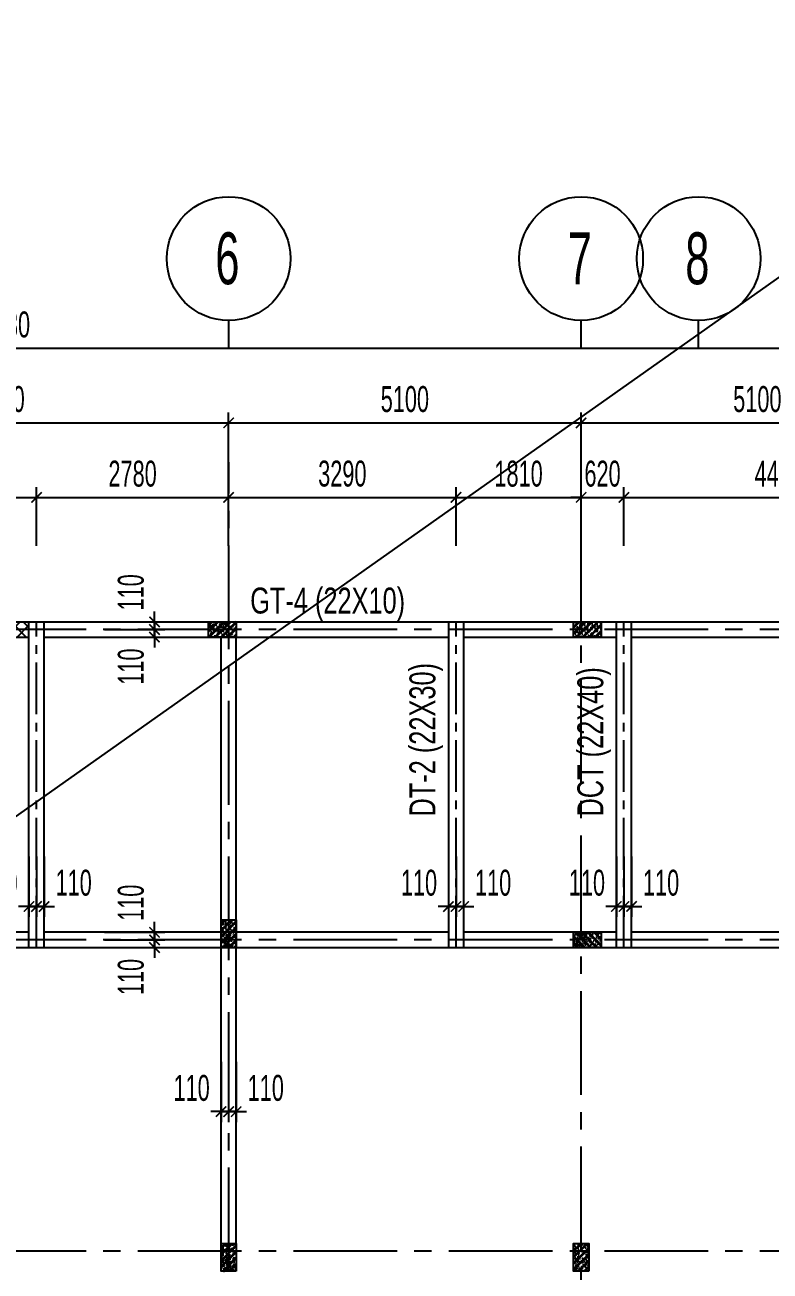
# Model space of a CAD drawing. Header units: millimetres. Extents: x 71 to 1994474, y -338610 to 1053.
# Drawn here: x 1914140 to 1924922, y -313024 to -294999 of the extents above; entities that cross this region are included whole.
import ezdxf
from ezdxf.enums import TextEntityAlignment as Align

# ---------------------------------------------------------------- set-up
doc = ezdxf.new("R2010")
doc.units = ezdxf.units.MM
doc.header["$LTSCALE"] = 1000
doc.header["$MEASUREMENT"] = 0
doc.header["$PDMODE"] = 3
doc.linetypes.add('CENTER2', pattern=[1.125, 0.75, -0.125, 0.125, -0.125])
doc.layers.get('0').update_dxf_attribs({"linetype": 'CONTINUOUS'})
doc.layers.get('Defpoints').update_dxf_attribs({"linetype": 'CONTINUOUS'})
for name, color, linetype in [('CDC.01.AXIS', 160, 'CENTER2'), ('CDC.02.DIM', 1, 'CONTINUOUS'), ('CDC.03.BORDER', 3, 'CONTINUOUS'), ('CDC.05.STEEL', 4, 'CONTINUOUS'), ('CDC.06.TEXT', 2, 'CONTINUOUS'), ('CDC.09.COLUMN', 4, 'CONTINUOUS'), ('CDC.10.HATCH', 163, 'CONTINUOUS'), ('KCS_CHI', 1, 'CONTINUOUS')]:
    doc.layers.add(name, color=color, linetype=linetype)
doc.layers.add('KCS_Plotter', color=11, linetype='CONTINUOUS', plot=False)
doc.styles.add('ARIAL', font='arial.ttf', dxfattribs={"width": 0.6})
doc.dimstyles.new('150', dxfattribs={"dimscale": 150, "dimtxt": 2.5, "dimasz": 1, "dimexe": 1, "dimexo": 0, "dimgap": 1, "dimtad": 1, "dimdec": 0, "dimdsep": 46, "dimtxsty": 'ARIAL', "dimblk": 'ARCHTICK', "dimcen": 1, "dimdle": 1, "dimclrd": 1, "dimclre": 1, "dimclrt": 2, "dimadec": 0, "dimazin": 0, "dimtfac": 0.00072, "dimtdec": 0, "dimtix": 1, "dimtmove": 2, "dimatfit": 3, "dimldrblk": 'ARCHTICK', "dimfxl": 1, "dimtolj": 1, "dimarcsym": 0})
pattern_1 = [(140, (-207.67, 121.95), (9.4128202, 107.5890274), [11.25, -123.75]), (85, (-207.67, 121.95), (-112.82882, -20.8127), [9, -99]), (190.4514, (-206.89, 130.92), (-103.4159313, 86.776407), [9.5610285, -105.171317]), (136.1842, (-237.67, 121.95), (24.827852, 160.086157), [16.875, -185.625]), (186.6356, (-235.6, 135.29), (-146.117681, 140.199406), [14.341543, -157.75695]), (81.1842, (-237.67, 121.95), (-146.11779, 140.199292), [13.5, -148.5]), (111, (-230.17, 136.95), (60.3928336, 89.536058), [11.25, -123.75]), (316, (-230.17, 136.95), (54.8309714, 100.7823184), [9, -99]), (161.4514, (-225.14, 144.41), (-48.3795745, 126.0333943), [9.5610285, -105.171317]), (157.5, (-207.673, 121.95), (-44.1561693, -23.3874275), [0, -97.8, 0, -100.5, 0, -99.375]), (94.5, (-207.673, 121.95), (-57.0154783, 42.5026386), [0, -57.3, 0, -95.55, 0, -37.875]), (57.5, (-207.673, 88.5), (3.3832308, 80.0733654), [0, -37.5, 0, -117, 0, -155.25]), (47.5, (-207.67, 73.5), (-15.0157473, 87.4779254), [0, -48.75, 0, -77.7, 0, -110.25]), (45, (-207.673, 121.95), (-45.0780573, 45.0780573), []), (45, (-226.05, 121.95), (-45.0780573, 45.0780573), [])]

# ---------------------------------------------------------------- blocks, each defined once
blk = doc.blocks.new('_ARCHTICK')
at = {"color": 0, "linetype": 'ByBlock', "const_width": 0.15}
blk.add_lwpolyline([(-0.5, -0.5), (0.5, 0.5)], dxfattribs=at)
blk = doc.blocks.new('*D106')
at = {"layer": 'CDC.02.DIM', "color": 1, "lineweight": -2, "transparency": 16777216}
for p, q in [((1890088, -302392), (1890088, -299526)), ((1937468, -302392), (1937468, -299526)), ((1889938, -299676), (1937618, -299676))]:
    blk.add_line(p, q, dxfattribs=at)
at = {"layer": 'Defpoints', "color": 0, "transparency": 16777216}
for p in [(1937468, -299676), (1890088, -302392), (1937468, -302392)]:
    blk.add_point(p, dxfattribs=at)
at = {"layer": 'CDC.02.DIM', "color": 1, "lineweight": -2, "transparency": 16777216, "xscale": 150, "yscale": 150, "zscale": 150, "rotation": 180}
blk.add_blockref('_ARCHTICK', (1890088, -299676), dxfattribs=at)
at = {"layer": 'CDC.02.DIM', "color": 1, "lineweight": -2, "transparency": 16777216, "xscale": 150, "yscale": 150, "zscale": 150}
blk.add_blockref('_ARCHTICK', (1937468, -299676), dxfattribs=at)
at = {"layer": 'CDC.02.DIM', "color": 2, "transparency": 16777216, "insert": (1913778, -299334), "char_height": 375, "attachment_point": 5, "style": 'ARIAL'}
blk.add_mtext('\\A1;47380', dxfattribs=at)
blk = doc.blocks.new('*D109')
at = {"layer": 'CDC.02.DIM', "color": 1, "lineweight": -2, "transparency": 16777216}
for p, q in [((1910488, -302392), (1910488, -300605)), ((1917088, -302392), (1917088, -300605)), ((1910338, -300755), (1917238, -300755))]:
    blk.add_line(p, q, dxfattribs=at)
at = {"layer": 'Defpoints', "color": 0, "transparency": 16777216}
for p in [(1917088, -300755), (1910488, -302392), (1917088, -302392)]:
    blk.add_point(p, dxfattribs=at)
at = {"layer": 'CDC.02.DIM', "color": 1, "lineweight": -2, "transparency": 16777216, "xscale": 150, "yscale": 150, "zscale": 150, "rotation": 180}
blk.add_blockref('_ARCHTICK', (1910488, -300755), dxfattribs=at)
at = {"layer": 'CDC.02.DIM', "color": 1, "lineweight": -2, "transparency": 16777216, "xscale": 150, "yscale": 150, "zscale": 150}
blk.add_blockref('_ARCHTICK', (1917088, -300755), dxfattribs=at)
at = {"layer": 'CDC.02.DIM', "color": 2, "transparency": 16777216, "insert": (1913788, -300413), "char_height": 375, "attachment_point": 5, "style": 'ARIAL'}
blk.add_mtext('\\A1;6600', dxfattribs=at)
blk = doc.blocks.new('*D110')
at = {"layer": 'CDC.02.DIM', "color": 1, "lineweight": -2, "transparency": 16777216}
for p, q in [((1922188, -302392), (1922188, -300605)), ((1927288, -302392), (1927288, -300605)), ((1922038, -300755), (1927438, -300755))]:
    blk.add_line(p, q, dxfattribs=at)
at = {"layer": 'Defpoints', "color": 0, "transparency": 16777216}
for p in [(1927288, -300755), (1922188, -302392), (1927288, -302392)]:
    blk.add_point(p, dxfattribs=at)
at = {"layer": 'CDC.02.DIM', "color": 1, "lineweight": -2, "transparency": 16777216, "xscale": 150, "yscale": 150, "zscale": 150, "rotation": 180}
blk.add_blockref('_ARCHTICK', (1922188, -300755), dxfattribs=at)
at = {"layer": 'CDC.02.DIM', "color": 1, "lineweight": -2, "transparency": 16777216, "xscale": 150, "yscale": 150, "zscale": 150}
blk.add_blockref('_ARCHTICK', (1927288, -300755), dxfattribs=at)
at = {"layer": 'CDC.02.DIM', "color": 2, "transparency": 16777216, "insert": (1924738, -300413), "char_height": 375, "attachment_point": 5, "style": 'ARIAL'}
blk.add_mtext('\\A1;5100', dxfattribs=at)
blk = doc.blocks.new('*D112')
at = {"layer": 'CDC.02.DIM', "color": 1, "lineweight": -2, "transparency": 16777216}
for p, q in [((1917088, -302392), (1917088, -300605)), ((1922188, -302392), (1922188, -300605)), ((1916938, -300755), (1922338, -300755))]:
    blk.add_line(p, q, dxfattribs=at)
at = {"layer": 'Defpoints', "color": 0, "transparency": 16777216}
for p in [(1922188, -300755), (1917088, -302392), (1922188, -302392)]:
    blk.add_point(p, dxfattribs=at)
at = {"layer": 'CDC.02.DIM', "color": 1, "lineweight": -2, "transparency": 16777216, "xscale": 150, "yscale": 150, "zscale": 150, "rotation": 180}
blk.add_blockref('_ARCHTICK', (1917088, -300755), dxfattribs=at)
at = {"layer": 'CDC.02.DIM', "color": 1, "lineweight": -2, "transparency": 16777216, "xscale": 150, "yscale": 150, "zscale": 150}
blk.add_blockref('_ARCHTICK', (1922188, -300755), dxfattribs=at)
at = {"layer": 'CDC.02.DIM', "color": 2, "transparency": 16777216, "insert": (1919638, -300413), "char_height": 375, "attachment_point": 5, "style": 'ARIAL'}
blk.add_mtext('\\A1;5100', dxfattribs=at)
blk = doc.blocks.new('MB LUOI COT')
at = {"layer": 'CDC.10.HATCH'}
h = blk.add_hatch(dxfattribs=at)
h.set_pattern_fill('1BETONG2-BOP', color=256, scale=15, angle=90, style=0, pattern_type=2)
h.set_pattern_definition(pattern_1)
h.paths.add_polyline_path([(1912248, 345028), (1912248, 345248), (1912648, 345248), (1912648, 345028)])
h = blk.add_hatch(dxfattribs=at)
h.set_pattern_fill('1BETONG2-BOP', color=256, scale=15, angle=90, style=0, pattern_type=2)
h.set_pattern_definition(pattern_1)
h.paths.add_polyline_path([(1917528, 345028), (1917528, 345248), (1917928, 345248), (1917928, 345028)])
h = blk.add_hatch(dxfattribs=at)
h.set_pattern_fill('1BETONG2-BOP', color=256, scale=15, angle=90, style=0, pattern_type=2)
h.set_pattern_definition(pattern_1)
h.paths.add_polyline_path([(1912648, 340538), (1912428, 340538), (1912428, 340938), (1912648, 340938)])
h = blk.add_hatch(dxfattribs=at)
h.set_pattern_fill('1BETONG2-BOP', color=256, scale=15, angle=180, style=0, pattern_type=2)
h.set_pattern_definition([(230, (2258343.55, -1577197.78), (-107.5890274, 9.4128202), [11.25, -123.75]), (175, (2258343.55, -1577197.78), (20.8127, -112.82882), [9, -99]), (280.4514, (2258334.59, -1577196.99), (-86.776407, -103.4159313), [9.5610285, -105.171317]), (226.1842, (2258343.55, -1577227.78), (-160.086157, 24.827852), [16.875, -185.625]), (276.6356, (2258330.21, -1577225.71), (-140.199406, -146.117681), [14.341543, -157.75695]), (171.1842, (2258343.55, -1577227.78), (-140.199292, -146.11779), [13.5, -148.5]), (201, (2258328.55, -1577220.28), (-89.536058, 60.3928336), [11.25, -123.75]), (46, (2258328.55, -1577220.28), (-100.7823184, 54.8309714), [9, -99]), (251.4514, (2258321.09, -1577215.25), (-126.0333943, -48.3795745), [9.5610285, -105.171317]), (247.5, (2258343.553, -1577197.778), (23.3874275, -44.1561693), [0, -97.8, 0, -100.5, 0, -99.375]), (184.5, (2258343.553, -1577197.78), (-42.5026386, -57.0154783), [0, -57.3, 0, -95.55, 0, -37.875]), (147.5, (2258377.003, -1577197.778), (-80.0733654, 3.3832308), [0, -37.5, 0, -117, 0, -155.25]), (137.5, (2258392, -1577197.78), (-87.4779254, -15.0157473), [0, -48.75, 0, -77.7, 0, -110.25]), (135, (2258343.553, -1577197.78), (-45.0780573, -45.0780573), []), (135, (2258343.553, -1577216.15), (-45.0780573, -45.0780573), [])])
h.paths.add_polyline_path([(1917928, 340758), (1917928, 340538), (1917528, 340538), (1917528, 340758)])
h = blk.add_hatch(dxfattribs=at)
h.set_pattern_fill('1BETONG2-BOP', color=256, scale=15, angle=90, style=0, pattern_type=2)
h.set_pattern_definition(pattern_1)
h.paths.add_polyline_path([(1912648, 335858), (1912428, 335858), (1912428, 336258), (1912648, 336258)])
h = blk.add_hatch(dxfattribs=at)
h.set_pattern_fill('1BETONG2-BOP', color=256, scale=15, angle=90, style=0, pattern_type=2)
h.set_pattern_definition(pattern_1)
h.paths.add_polyline_path([(1917748, 335858), (1917528, 335858), (1917528, 336258), (1917748, 336258)])
at = {"layer": 'CDC.01.AXIS', "ltscale": 2}
for p, q in [((1912538, 322354), (1912538, 347559)), ((1917638, 327158), (1917638, 347559)), ((1935224, 345138), (1883067, 345138)), ((1935224, 340648), (1883067, 340648)), ((1935224, 336148), (1883067, 336148))]:
    blk.add_line(p, q, dxfattribs=at)
at = {"layer": 'CDC.05.STEEL'}
for points in [[(1912248, 345028), (1912248, 345248), (1912648, 345248), (1912648, 345028)], [(1917528, 345028), (1917528, 345248), (1917928, 345248), (1917928, 345028)], [(1912648, 340538), (1912428, 340538), (1912428, 340938), (1912648, 340938)], [(1917928, 340758), (1917928, 340538), (1917528, 340538), (1917528, 340758)], [(1912648, 335858), (1912428, 335858), (1912428, 336258), (1912648, 336258)], [(1917748, 335858), (1917528, 335858), (1917528, 336258), (1917748, 336258)]]:
    blk.add_lwpolyline(points, close=True, dxfattribs=at)
blk = doc.blocks.new('*D127')
at = {"layer": 'CDC.02.DIM', "color": 1, "lineweight": -2, "transparency": 16777216}
for p, q in [((1910488, -302533), (1910488, -301683)), ((1914308, -302533), (1914308, -301683)), ((1910338, -301833), (1914458, -301833))]:
    blk.add_line(p, q, dxfattribs=at)
at = {"layer": 'Defpoints', "color": 0, "transparency": 16777216}
for p in [(1914308, -301833), (1910488, -302533), (1914308, -302533)]:
    blk.add_point(p, dxfattribs=at)
at = {"layer": 'CDC.02.DIM', "color": 1, "lineweight": -2, "transparency": 16777216, "xscale": 150, "yscale": 150, "zscale": 150, "rotation": 180}
blk.add_blockref('_ARCHTICK', (1910488, -301833), dxfattribs=at)
at = {"layer": 'CDC.02.DIM', "color": 1, "lineweight": -2, "transparency": 16777216, "xscale": 150, "yscale": 150, "zscale": 150}
blk.add_blockref('_ARCHTICK', (1914308, -301833), dxfattribs=at)
at = {"layer": 'CDC.02.DIM', "color": 2, "transparency": 16777216, "insert": (1912398, -301491), "char_height": 375, "attachment_point": 5, "style": 'ARIAL'}
blk.add_mtext('\\A1;3820', dxfattribs=at)
blk = doc.blocks.new('*D128')
at = {"layer": 'CDC.02.DIM', "color": 1, "lineweight": -2, "transparency": 16777216}
for p, q in [((1914308, -302533), (1914308, -301683)), ((1917088, -302533), (1917088, -301683)), ((1914158, -301833), (1917238, -301833))]:
    blk.add_line(p, q, dxfattribs=at)
at = {"layer": 'Defpoints', "color": 0, "transparency": 16777216}
for p in [(1917088, -301833), (1914308, -302533), (1917088, -302533)]:
    blk.add_point(p, dxfattribs=at)
at = {"layer": 'CDC.02.DIM', "color": 1, "lineweight": -2, "transparency": 16777216, "xscale": 150, "yscale": 150, "zscale": 150, "rotation": 180}
blk.add_blockref('_ARCHTICK', (1914308, -301833), dxfattribs=at)
at = {"layer": 'CDC.02.DIM', "color": 1, "lineweight": -2, "transparency": 16777216, "xscale": 150, "yscale": 150, "zscale": 150}
blk.add_blockref('_ARCHTICK', (1917088, -301833), dxfattribs=at)
at = {"layer": 'CDC.02.DIM', "color": 2, "transparency": 16777216, "insert": (1915698, -301492), "char_height": 375, "attachment_point": 5, "style": 'ARIAL'}
blk.add_mtext('\\A1;2780', dxfattribs=at)
blk = doc.blocks.new('*D129')
at = {"layer": 'CDC.02.DIM', "color": 1, "lineweight": -2, "transparency": 16777216}
for p, q in [((1917088, -302533), (1917088, -301683)), ((1920378, -302533), (1920378, -301683)), ((1916938, -301833), (1920528, -301833))]:
    blk.add_line(p, q, dxfattribs=at)
at = {"layer": 'Defpoints', "color": 0, "transparency": 16777216}
for p in [(1920378, -301833), (1917088, -302533), (1920378, -302533)]:
    blk.add_point(p, dxfattribs=at)
at = {"layer": 'CDC.02.DIM', "color": 1, "lineweight": -2, "transparency": 16777216, "xscale": 150, "yscale": 150, "zscale": 150, "rotation": 180}
blk.add_blockref('_ARCHTICK', (1917088, -301833), dxfattribs=at)
at = {"layer": 'CDC.02.DIM', "color": 1, "lineweight": -2, "transparency": 16777216, "xscale": 150, "yscale": 150, "zscale": 150}
blk.add_blockref('_ARCHTICK', (1920378, -301833), dxfattribs=at)
at = {"layer": 'CDC.02.DIM', "color": 2, "transparency": 16777216, "insert": (1918733, -301491), "char_height": 375, "attachment_point": 5, "style": 'ARIAL'}
blk.add_mtext('\\A1;3290', dxfattribs=at)
blk = doc.blocks.new('*D130')
at = {"layer": 'CDC.02.DIM', "color": 1, "lineweight": -2, "transparency": 16777216}
for p, q in [((1920378, -302533), (1920378, -301683)), ((1922188, -302533), (1922188, -301683)), ((1920228, -301833), (1922338, -301833))]:
    blk.add_line(p, q, dxfattribs=at)
at = {"layer": 'Defpoints', "color": 0, "transparency": 16777216}
for p in [(1922188, -301833), (1920378, -302533), (1922188, -302533)]:
    blk.add_point(p, dxfattribs=at)
at = {"layer": 'CDC.02.DIM', "color": 1, "lineweight": -2, "transparency": 16777216, "xscale": 150, "yscale": 150, "zscale": 150, "rotation": 180}
blk.add_blockref('_ARCHTICK', (1920378, -301833), dxfattribs=at)
at = {"layer": 'CDC.02.DIM', "color": 1, "lineweight": -2, "transparency": 16777216, "xscale": 150, "yscale": 150, "zscale": 150}
blk.add_blockref('_ARCHTICK', (1922188, -301833), dxfattribs=at)
at = {"layer": 'CDC.02.DIM', "color": 2, "transparency": 16777216, "insert": (1921283, -301492), "char_height": 375, "attachment_point": 5, "style": 'ARIAL'}
blk.add_mtext('\\A1;1810', dxfattribs=at)
blk = doc.blocks.new('*D131')
at = {"layer": 'CDC.02.DIM', "color": 1, "lineweight": -2, "transparency": 16777216}
for p, q in [((1922188, -302533), (1922188, -301683)), ((1922808, -302533), (1922808, -301683)), ((1922188, -301833), (1922038, -301833)), ((1922188, -301833), (1922808, -301833)), ((1922808, -301833), (1922958, -301833))]:
    blk.add_line(p, q, dxfattribs=at)
at = {"layer": 'Defpoints', "color": 0, "transparency": 16777216}
for p in [(1922808, -301833), (1922188, -302533), (1922808, -302533)]:
    blk.add_point(p, dxfattribs=at)
at = {"layer": 'CDC.02.DIM', "color": 1, "lineweight": -2, "transparency": 16777216, "xscale": 150, "yscale": 150, "zscale": 150}
blk.add_blockref('_ARCHTICK', (1922188, -301833), dxfattribs=at)
at = {"layer": 'CDC.02.DIM', "color": 1, "lineweight": -2, "transparency": 16777216, "xscale": 150, "yscale": 150, "zscale": 150, "rotation": 180}
blk.add_blockref('_ARCHTICK', (1922808, -301833), dxfattribs=at)
at = {"layer": 'CDC.02.DIM', "color": 2, "transparency": 16777216, "insert": (1922498, -301492), "char_height": 375, "attachment_point": 5, "style": 'ARIAL'}
blk.add_mtext('\\A1;620', dxfattribs=at)
blk = doc.blocks.new('*D132')
at = {"layer": 'CDC.02.DIM', "color": 1, "lineweight": -2, "transparency": 16777216}
for p, q in [((1922808, -302533), (1922808, -301683)), ((1927288, -302533), (1927288, -301683)), ((1922658, -301833), (1927438, -301833))]:
    blk.add_line(p, q, dxfattribs=at)
at = {"layer": 'Defpoints', "color": 0, "transparency": 16777216}
for p in [(1927288, -301833), (1922808, -302533), (1927288, -302533)]:
    blk.add_point(p, dxfattribs=at)
at = {"layer": 'CDC.02.DIM', "color": 1, "lineweight": -2, "transparency": 16777216, "xscale": 150, "yscale": 150, "zscale": 150, "rotation": 180}
blk.add_blockref('_ARCHTICK', (1922808, -301833), dxfattribs=at)
at = {"layer": 'CDC.02.DIM', "color": 1, "lineweight": -2, "transparency": 16777216, "xscale": 150, "yscale": 150, "zscale": 150}
blk.add_blockref('_ARCHTICK', (1927288, -301833), dxfattribs=at)
at = {"layer": 'CDC.02.DIM', "color": 2, "transparency": 16777216, "insert": (1925048, -301492), "char_height": 375, "attachment_point": 5, "style": 'ARIAL'}
blk.add_mtext('\\A1;4480', dxfattribs=at)
blk = doc.blocks.new('*D491')
at = {"layer": 'CDC.02.DIM', "color": 1, "lineweight": -2, "transparency": 16777216}
for p, q in [((1916978, -309996), (1916978, -310868)), ((1917088, -309996), (1917088, -310868)), ((1916978, -310718), (1916828, -310718)), ((1916978, -310718), (1917088, -310718)), ((1917088, -310718), (1917238, -310718))]:
    blk.add_line(p, q, dxfattribs=at)
at = {"layer": 'Defpoints', "color": 0, "transparency": 16777216}
for p in [(1916978, -309996), (1917088, -309996), (1917088, -310718)]:
    blk.add_point(p, dxfattribs=at)
at = {"layer": 'CDC.02.DIM', "color": 1, "lineweight": -2, "transparency": 16777216, "xscale": 150, "yscale": 150, "zscale": 150}
blk.add_blockref('_ARCHTICK', (1916978, -310718), dxfattribs=at)
at = {"layer": 'CDC.02.DIM', "color": 1, "lineweight": -2, "transparency": 16777216, "xscale": 150, "yscale": 150, "zscale": 150, "rotation": 180}
blk.add_blockref('_ARCHTICK', (1917088, -310718), dxfattribs=at)
at = {"layer": 'CDC.02.DIM', "color": 2, "transparency": 16777216, "insert": (1916552, -310377), "char_height": 375, "attachment_point": 5, "style": 'ARIAL'}
blk.add_mtext('\\A1;110', dxfattribs=at)
blk = doc.blocks.new('*D492')
at = {"layer": 'CDC.02.DIM', "color": 1, "lineweight": -2, "transparency": 16777216}
for p, q in [((1917088, -309996), (1917088, -310868)), ((1917198, -309996), (1917198, -310868)), ((1917088, -310718), (1916938, -310718)), ((1917198, -310718), (1917088, -310718)), ((1917198, -310718), (1917348, -310718))]:
    blk.add_line(p, q, dxfattribs=at)
at = {"layer": 'Defpoints', "color": 0, "transparency": 16777216}
for p in [(1917088, -309996), (1917198, -309996), (1917088, -310718)]:
    blk.add_point(p, dxfattribs=at)
at = {"layer": 'CDC.02.DIM', "color": 1, "lineweight": -2, "transparency": 16777216, "xscale": 150, "yscale": 150, "zscale": 150}
blk.add_blockref('_ARCHTICK', (1917088, -310718), dxfattribs=at)
at = {"layer": 'CDC.02.DIM', "color": 1, "lineweight": -2, "transparency": 16777216, "xscale": 150, "yscale": 150, "zscale": 150, "rotation": 180}
blk.add_blockref('_ARCHTICK', (1917198, -310718), dxfattribs=at)
at = {"layer": 'CDC.02.DIM', "color": 2, "transparency": 16777216, "insert": (1917625, -310377), "char_height": 375, "attachment_point": 5, "style": 'ARIAL'}
blk.add_mtext('\\A1;110', dxfattribs=at)
blk = doc.blocks.new('*D503')
at = {"layer": 'CDC.02.DIM', "color": 1, "lineweight": -2, "transparency": 16777216}
for p, q in [((1915293, -308234), (1916165, -308234)), ((1916015, -308234), (1916015, -308084)), ((1916015, -308344), (1916015, -308234)), ((1915293, -308344), (1916165, -308344)), ((1916015, -308344), (1916015, -308494))]:
    blk.add_line(p, q, dxfattribs=at)
at = {"layer": 'Defpoints', "color": 0, "transparency": 16777216}
for p in [(1915293, -308234), (1916015, -308234), (1915293, -308344)]:
    blk.add_point(p, dxfattribs=at)
at = {"layer": 'CDC.02.DIM', "color": 1, "lineweight": -2, "transparency": 16777216, "xscale": 150, "yscale": 150, "zscale": 150}
for p, rotation in [((1916015, -308234), 270), ((1916015, -308344), 90)]:
    blk.add_blockref('_ARCHTICK', p, dxfattribs=dict(at, rotation=rotation))
at = {"layer": 'CDC.02.DIM', "color": 2, "transparency": 16777216, "insert": (1915674, -308771), "char_height": 375, "attachment_point": 5, "rotation": 90, "style": 'ARIAL'}
blk.add_mtext('\\A1;110', dxfattribs=at)
blk = doc.blocks.new('*D504')
at = {"layer": 'CDC.02.DIM', "color": 1, "lineweight": -2, "transparency": 16777216}
for p, q in [((1916015, -308124), (1916015, -307974)), ((1915293, -308124), (1916165, -308124)), ((1915293, -308234), (1916165, -308234)), ((1916015, -308124), (1916015, -308234)), ((1916015, -308234), (1916015, -308384))]:
    blk.add_line(p, q, dxfattribs=at)
at = {"layer": 'Defpoints', "color": 0, "transparency": 16777216}
for p in [(1915293, -308124), (1915293, -308234), (1916015, -308234)]:
    blk.add_point(p, dxfattribs=at)
at = {"layer": 'CDC.02.DIM', "color": 1, "lineweight": -2, "transparency": 16777216, "xscale": 150, "yscale": 150, "zscale": 150}
for p, rotation in [((1916015, -308124), 270), ((1916015, -308234), 90)]:
    blk.add_blockref('_ARCHTICK', p, dxfattribs=dict(at, rotation=rotation))
at = {"layer": 'CDC.02.DIM', "color": 2, "transparency": 16777216, "insert": (1915674, -307697), "char_height": 375, "attachment_point": 5, "rotation": 90, "style": 'ARIAL'}
blk.add_mtext('\\A1;110', dxfattribs=at)
blk = doc.blocks.new('*D505')
at = {"layer": 'CDC.02.DIM', "color": 1, "lineweight": -2, "transparency": 16777216}
for p, q in [((1916015, -303744), (1916015, -303594)), ((1915293, -303744), (1916165, -303744)), ((1915293, -303854), (1916165, -303854)), ((1916015, -303854), (1916015, -303744)), ((1916015, -303854), (1916015, -304004))]:
    blk.add_line(p, q, dxfattribs=at)
at = {"layer": 'Defpoints', "color": 0, "transparency": 16777216}
for p in [(1915293, -303744), (1915293, -303854), (1916015, -303744)]:
    blk.add_point(p, dxfattribs=at)
at = {"layer": 'CDC.02.DIM', "color": 1, "lineweight": -2, "transparency": 16777216, "xscale": 150, "yscale": 150, "zscale": 150}
for p, rotation in [((1916015, -303744), 270), ((1916015, -303854), 90)]:
    blk.add_blockref('_ARCHTICK', p, dxfattribs=dict(at, rotation=rotation))
at = {"layer": 'CDC.02.DIM', "color": 2, "transparency": 16777216, "insert": (1915674, -304281), "char_height": 375, "attachment_point": 5, "rotation": 90, "style": 'ARIAL'}
blk.add_mtext('\\A1;110', dxfattribs=at)
blk = doc.blocks.new('*D506')
at = {"layer": 'CDC.02.DIM', "color": 1, "lineweight": -2, "transparency": 16777216}
for p, q in [((1916015, -303634), (1916015, -303484)), ((1915293, -303634), (1916165, -303634)), ((1916015, -303634), (1916015, -303744)), ((1915293, -303744), (1916165, -303744)), ((1916015, -303744), (1916015, -303894))]:
    blk.add_line(p, q, dxfattribs=at)
at = {"layer": 'Defpoints', "color": 0, "transparency": 16777216}
for p in [(1915293, -303634), (1915293, -303744), (1916015, -303744)]:
    blk.add_point(p, dxfattribs=at)
at = {"layer": 'CDC.02.DIM', "color": 1, "lineweight": -2, "transparency": 16777216, "xscale": 150, "yscale": 150, "zscale": 150}
for p, rotation in [((1916015, -303634), 270), ((1916015, -303744), 90)]:
    blk.add_blockref('_ARCHTICK', p, dxfattribs=dict(at, rotation=rotation))
at = {"layer": 'CDC.02.DIM', "color": 2, "transparency": 16777216, "insert": (1915674, -303207), "char_height": 375, "attachment_point": 5, "rotation": 90, "style": 'ARIAL'}
blk.add_mtext('\\A1;110', dxfattribs=at)
blk = doc.blocks.new('*D513')
at = {"layer": 'CDC.02.DIM', "color": 1, "lineweight": -2, "transparency": 16777216}
for p, q in [((1922698, -307028), (1922698, -307901)), ((1922808, -307028), (1922808, -307901)), ((1922698, -307751), (1922548, -307751)), ((1922698, -307751), (1922808, -307751)), ((1922808, -307751), (1922958, -307751))]:
    blk.add_line(p, q, dxfattribs=at)
at = {"layer": 'Defpoints', "color": 0, "transparency": 16777216}
for p in [(1922698, -307028), (1922808, -307028), (1922808, -307751)]:
    blk.add_point(p, dxfattribs=at)
at = {"layer": 'CDC.02.DIM', "color": 1, "lineweight": -2, "transparency": 16777216, "xscale": 150, "yscale": 150, "zscale": 150}
blk.add_blockref('_ARCHTICK', (1922698, -307751), dxfattribs=at)
at = {"layer": 'CDC.02.DIM', "color": 1, "lineweight": -2, "transparency": 16777216, "xscale": 150, "yscale": 150, "zscale": 150, "rotation": 180}
blk.add_blockref('_ARCHTICK', (1922808, -307751), dxfattribs=at)
at = {"layer": 'CDC.02.DIM', "color": 2, "transparency": 16777216, "insert": (1922272, -307409), "char_height": 375, "attachment_point": 5, "style": 'ARIAL'}
blk.add_mtext('\\A1;110', dxfattribs=at)
blk = doc.blocks.new('*D514')
at = {"layer": 'CDC.02.DIM', "color": 1, "lineweight": -2, "transparency": 16777216}
for p, q in [((1922808, -307028), (1922808, -307901)), ((1922918, -307028), (1922918, -307901)), ((1922808, -307751), (1922658, -307751)), ((1922918, -307751), (1922808, -307751)), ((1922918, -307751), (1923068, -307751))]:
    blk.add_line(p, q, dxfattribs=at)
at = {"layer": 'Defpoints', "color": 0, "transparency": 16777216}
for p in [(1922808, -307028), (1922918, -307028), (1922808, -307751)]:
    blk.add_point(p, dxfattribs=at)
at = {"layer": 'CDC.02.DIM', "color": 1, "lineweight": -2, "transparency": 16777216, "xscale": 150, "yscale": 150, "zscale": 150}
blk.add_blockref('_ARCHTICK', (1922808, -307751), dxfattribs=at)
at = {"layer": 'CDC.02.DIM', "color": 1, "lineweight": -2, "transparency": 16777216, "xscale": 150, "yscale": 150, "zscale": 150, "rotation": 180}
blk.add_blockref('_ARCHTICK', (1922918, -307751), dxfattribs=at)
at = {"layer": 'CDC.02.DIM', "color": 2, "transparency": 16777216, "insert": (1923345, -307409), "char_height": 375, "attachment_point": 5, "style": 'ARIAL'}
blk.add_mtext('\\A1;110', dxfattribs=at)
blk = doc.blocks.new('*D515')
at = {"layer": 'CDC.02.DIM', "color": 1, "lineweight": -2, "transparency": 16777216}
for p, q in [((1920268, -307028), (1920268, -307901)), ((1920378, -307028), (1920378, -307901)), ((1920268, -307751), (1920118, -307751)), ((1920268, -307751), (1920378, -307751)), ((1920378, -307751), (1920528, -307751))]:
    blk.add_line(p, q, dxfattribs=at)
at = {"layer": 'Defpoints', "color": 0, "transparency": 16777216}
for p in [(1920268, -307028), (1920378, -307028), (1920378, -307751)]:
    blk.add_point(p, dxfattribs=at)
at = {"layer": 'CDC.02.DIM', "color": 1, "lineweight": -2, "transparency": 16777216, "xscale": 150, "yscale": 150, "zscale": 150}
blk.add_blockref('_ARCHTICK', (1920268, -307751), dxfattribs=at)
at = {"layer": 'CDC.02.DIM', "color": 1, "lineweight": -2, "transparency": 16777216, "xscale": 150, "yscale": 150, "zscale": 150, "rotation": 180}
blk.add_blockref('_ARCHTICK', (1920378, -307751), dxfattribs=at)
at = {"layer": 'CDC.02.DIM', "color": 2, "transparency": 16777216, "insert": (1919842, -307409), "char_height": 375, "attachment_point": 5, "style": 'ARIAL'}
blk.add_mtext('\\A1;110', dxfattribs=at)
blk = doc.blocks.new('*D516')
at = {"layer": 'CDC.02.DIM', "color": 1, "lineweight": -2, "transparency": 16777216}
for p, q in [((1920378, -307028), (1920378, -307901)), ((1920488, -307028), (1920488, -307901)), ((1920378, -307751), (1920228, -307751)), ((1920488, -307751), (1920378, -307751)), ((1920488, -307751), (1920638, -307751))]:
    blk.add_line(p, q, dxfattribs=at)
at = {"layer": 'Defpoints', "color": 0, "transparency": 16777216}
for p in [(1920378, -307028), (1920488, -307028), (1920378, -307751)]:
    blk.add_point(p, dxfattribs=at)
at = {"layer": 'CDC.02.DIM', "color": 1, "lineweight": -2, "transparency": 16777216, "xscale": 150, "yscale": 150, "zscale": 150}
blk.add_blockref('_ARCHTICK', (1920378, -307751), dxfattribs=at)
at = {"layer": 'CDC.02.DIM', "color": 1, "lineweight": -2, "transparency": 16777216, "xscale": 150, "yscale": 150, "zscale": 150, "rotation": 180}
blk.add_blockref('_ARCHTICK', (1920488, -307751), dxfattribs=at)
at = {"layer": 'CDC.02.DIM', "color": 2, "transparency": 16777216, "insert": (1920915, -307409), "char_height": 375, "attachment_point": 5, "style": 'ARIAL'}
blk.add_mtext('\\A1;110', dxfattribs=at)
blk = doc.blocks.new('*D517')
at = {"layer": 'CDC.02.DIM', "color": 1, "lineweight": -2, "transparency": 16777216}
for p, q in [((1914198, -307028), (1914198, -307901)), ((1914308, -307028), (1914308, -307901)), ((1914198, -307751), (1914048, -307751)), ((1914198, -307751), (1914308, -307751)), ((1914308, -307751), (1914458, -307751))]:
    blk.add_line(p, q, dxfattribs=at)
at = {"layer": 'Defpoints', "color": 0, "transparency": 16777216}
for p in [(1914198, -307028), (1914308, -307028), (1914308, -307751)]:
    blk.add_point(p, dxfattribs=at)
at = {"layer": 'CDC.02.DIM', "color": 1, "lineweight": -2, "transparency": 16777216, "xscale": 150, "yscale": 150, "zscale": 150}
blk.add_blockref('_ARCHTICK', (1914198, -307751), dxfattribs=at)
at = {"layer": 'CDC.02.DIM', "color": 1, "lineweight": -2, "transparency": 16777216, "xscale": 150, "yscale": 150, "zscale": 150, "rotation": 180}
blk.add_blockref('_ARCHTICK', (1914308, -307751), dxfattribs=at)
at = {"layer": 'CDC.02.DIM', "color": 2, "transparency": 16777216, "insert": (1913772, -307409), "char_height": 375, "attachment_point": 5, "style": 'ARIAL'}
blk.add_mtext('\\A1;110', dxfattribs=at)
blk = doc.blocks.new('*D518')
at = {"layer": 'CDC.02.DIM', "color": 1, "lineweight": -2, "transparency": 16777216}
for p, q in [((1914308, -307028), (1914308, -307901)), ((1914418, -307028), (1914418, -307901)), ((1914308, -307751), (1914158, -307751)), ((1914418, -307751), (1914308, -307751)), ((1914418, -307751), (1914568, -307751))]:
    blk.add_line(p, q, dxfattribs=at)
at = {"layer": 'Defpoints', "color": 0, "transparency": 16777216}
for p in [(1914308, -307028), (1914418, -307028), (1914308, -307751)]:
    blk.add_point(p, dxfattribs=at)
at = {"layer": 'CDC.02.DIM', "color": 1, "lineweight": -2, "transparency": 16777216, "xscale": 150, "yscale": 150, "zscale": 150}
blk.add_blockref('_ARCHTICK', (1914308, -307751), dxfattribs=at)
at = {"layer": 'CDC.02.DIM', "color": 1, "lineweight": -2, "transparency": 16777216, "xscale": 150, "yscale": 150, "zscale": 150, "rotation": 180}
blk.add_blockref('_ARCHTICK', (1914418, -307751), dxfattribs=at)
at = {"layer": 'CDC.02.DIM', "color": 2, "transparency": 16777216, "insert": (1914845, -307409), "char_height": 375, "attachment_point": 5, "style": 'ARIAL'}
blk.add_mtext('\\A1;110', dxfattribs=at)

msp = doc.modelspace()

# ---------------------------------------------------------------- hatches: boundary and pattern name
at = {"layer": 'CDC.10.HATCH'}
h = msp.add_hatch(dxfattribs=at)
h.set_pattern_fill('ANSI37', color=256, scale=1000, style=0)
h.set_pattern_definition([(45, (4550.63, -459882.05), (-88.388348, 88.388348), []), (135, (4550.63, -459882.05), (-88.388348, -88.388348), [])])
h.paths.add_polyline_path([(1914198.4, -303744.4), (1910598.4, -303744.4), (1910598.4, -303854.4), (1914198.4, -303854.4)])
h.paths.add_polyline_path([(1914198.4, -303634.4), (1910598.4, -303634.4), (1910598.4, -303744.4), (1914198.4, -303744.4)])

# ---------------------------------------------------------------- linework, layer by layer
at = {"layer": 'CDC.01.AXIS'}
for points in [[(1914308.4, -308344.4), (1914308.4, -303634.4)], [(1920378.4, -308344.4), (1920378.4, -303634.4)], [(1922808.4, -308344.4), (1922808.4, -303634.4)]]:
    msp.add_lwpolyline(points, dxfattribs=at)
at = {"layer": 'CDC.03.BORDER'}
for p, q in [((1900578.4, -303634.4), (1937578.4, -303634.4)), ((1914198.4, -308344.4), (1914198.4, -303634.4)), ((1914418.4, -308344.4), (1914418.4, -303634.4)), ((1920268.4, -303634.4), (1920268.4, -308344.4)), ((1920488.4, -303634.4), (1920488.4, -308344.4)), ((1922698.4, -308344.4), (1922698.4, -303634.4)), ((1922918.4, -308344.4), (1922918.4, -303634.4)), ((1907398.4, -303854.4), (1914198.4, -303854.4)), ((1914418.4, -303854.4), (1920268.4, -303854.4)), ((1916978.4, -313024.4), (1916978.4, -303854.4)), ((1917198.4, -312624.4), (1917198.4, -303854.4)), ((1920488.4, -303854.4), (1922698.4, -303854.4)), ((1922918.4, -303854.4), (1937358.4, -303854.4)), ((1914198.4, -308124.4), (1910598.4, -308124.4)), ((1920268.4, -308124.4), (1914418.4, -308124.4)), ((1922698.4, -308124.4), (1920488.4, -308124.4)), ((1927178.4, -308124.4), (1922918.4, -308124.4)), ((1910378.4, -308344.4), (1937358.4, -308344.4)), ((1914198.4, -308344.4), (1914418.4, -308344.4))]:
    msp.add_line(p, q, dxfattribs=at)
at = {"layer": 'KCS_CHI'}
for p, q in [((1917088.4, -299675.9), (1917088.4, -299273.9)), ((1922188.4, -299675.9), (1922188.4, -299273.9)), ((1923888.4, -299675.9), (1923888.4, -299273.9))]:
    msp.add_line(p, q, dxfattribs=at)
for centre in [(1917088.4, -298379.1), (1922188.4, -298379.1), (1923888.4, -298379.1)]:
    msp.add_circle(centre, 894.9, dxfattribs=at)
at = {"layer": 'KCS_Plotter'}
msp.add_line((1868473.8, -338610.3), (1994473.8, -249616.3), dxfattribs=at)

# ---------------------------------------------------------------- block references
at = {"layer": 'CDC.09.COLUMN'}
msp.add_blockref('MB LUOI COT', (4550.6, -648882.1), dxfattribs=at)

# ---------------------------------------------------------------- texts
at = {"layer": 'CDC.06.TEXT', "style": 'ARIAL', "width": 0.6}
for s, p in [('6', (1916895, -298750.1)), ('7', (1921995, -298750.1)), ('8', (1923695, -298750.1))]:
    msp.add_text(s, height=750, dxfattribs=at).set_placement(p)
at = {"layer": 'CDC.06.TEXT', "style": 'ARIAL', "width": 0.7}
msp.add_text('GT-4 (22X10)', height=375, dxfattribs=at).set_placement((1918520.6, -303325.4), align=Align.MIDDLE_CENTER)
for s, p in [('DT-2 (22X30)', (1919891.3, -305339)), ('DCT (22X40)', (1922321.3, -305369.6))]:
    msp.add_text(s, height=375, rotation=90, dxfattribs=at).set_placement(p, align=Align.MIDDLE_CENTER)

# ---------------------------------------------------------------- dimensions: what is measured, and where the dimension line sits
at = {"layer": 'CDC.02.DIM'}
for base, p1, p2, picture, middle in [((1937468.4, -299675.9), (1890088.4, -302391.5), (1937468.4, -302391.5), '*D106', (1913778.4, -299334.3)), ((1917088.4, -300754.5), (1910488.4, -302391.5), (1917088.4, -302391.5), '*D109', (1913788.4, -300413)), ((1922188.4, -300754.5), (1917088.4, -302391.5), (1922188.4, -302391.5), '*D112', (1919638.4, -300413)), ((1927288.4, -300754.5), (1922188.4, -302391.5), (1927288.4, -302391.5), '*D110', (1924738.4, -300413)), ((1914308.4, -301833.1), (1910488.4, -302533), (1914308.4, -302533), '*D127', (1912398.4, -301491.5)), ((1917088.4, -301833.1), (1914308.4, -302533), (1917088.4, -302533), '*D128', (1915698.4, -301491.6)), ((1920378.4, -301833.1), (1917088.4, -302533), (1920378.4, -302533), '*D129', (1918733.4, -301491.5)), ((1922188.4, -301833.1), (1920378.4, -302533), (1922188.4, -302533), '*D130', (1921283.4, -301491.6)), ((1922808.4, -301833.1), (1922188.4, -302533), (1922808.4, -302533), '*D131', (1922498.4, -301491.6)), ((1927288.4, -301833.1), (1922808.4, -302533), (1927288.4, -302533), '*D132', (1925048.4, -301491.6))]:
    dim = msp.add_linear_dim(base=base, p1=p1, p2=p2, dimstyle='150', dxfattribs=at)
    dim.commit()
    dim.dimension.update_dxf_attribs({"geometry": picture, "text_midpoint": middle})
for base, p1, p2, angle, picture, middle in [((1916015.2, -303744.4), (1915292.6, -303634.4), (1915292.6, -303744.4), 270, '*D506', (1915673.7, -303207.4)), ((1916015.2, -303744.4), (1915292.6, -303854.4), (1915292.6, -303744.4), 90, '*D505', (1915673.7, -304281.3)), ((1914308.4, -307750.7), (1914418.4, -307028.2), (1914308.4, -307028.2), 180, '*D518', (1914845.4, -307409.3)), ((1920378.4, -307750.7), (1920488.4, -307028.2), (1920378.4, -307028.2), 180, '*D516', (1920915.4, -307409.3)), ((1922808.4, -307750.7), (1922918.4, -307028.2), (1922808.4, -307028.2), 180, '*D514', (1923345.4, -307409.3)), ((1916015.2, -308234.4), (1915292.6, -308124.4), (1915292.6, -308234.4), 270, '*D504', (1915673.7, -307697.4)), ((1916015.2, -308234.4), (1915292.6, -308344.4), (1915292.6, -308234.4), 90, '*D503', (1915673.7, -308771.3)), ((1917088.4, -310718.3), (1917198.4, -309995.8), (1917088.4, -309995.8), 180, '*D492', (1917625.4, -310376.9))]:
    dim = msp.add_linear_dim(base=base, p1=p1, p2=p2, angle=angle, dimstyle='150', dxfattribs=at)
    dim.commit()
    dim.dimension.update_dxf_attribs({"geometry": picture, "text_midpoint": middle, "dimtype": 160})
for base, p1, p2, picture, middle in [((1914308.4, -307750.7), (1914198.4, -307028.2), (1914308.4, -307028.2), '*D517', (1913771.5, -307409.3)), ((1920378.4, -307750.7), (1920268.4, -307028.2), (1920378.4, -307028.2), '*D515', (1919841.5, -307409.3)), ((1922808.4, -307750.7), (1922698.4, -307028.2), (1922808.4, -307028.2), '*D513', (1922271.5, -307409.3)), ((1917088.4, -310718.3), (1916978.4, -309995.8), (1917088.4, -309995.8), '*D491', (1916551.5, -310376.9))]:
    dim = msp.add_linear_dim(base=base, p1=p1, p2=p2, dimstyle='150', dxfattribs=at)
    dim.commit()
    dim.dimension.update_dxf_attribs({"geometry": picture, "text_midpoint": middle, "dimtype": 160})

doc.saveas('drawing.dxf')
